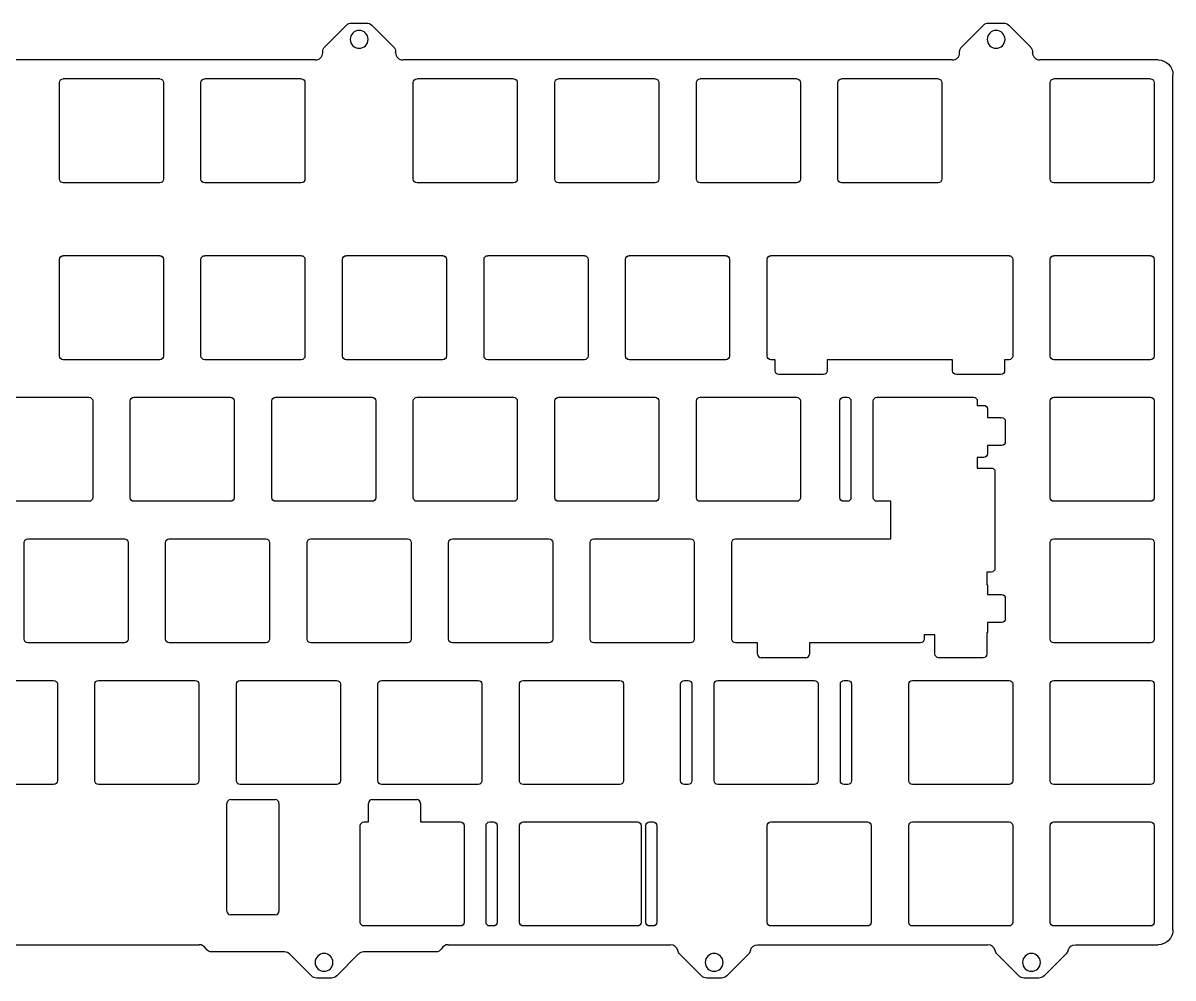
# Model space of a CAD drawing. Header units: millimetres. Extents: x 0 to 305, y -123 to 5.
# Drawn here: x 150 to 304.8, y -123.3 to 5.2 of the extents above; entities that cross this region are included whole.
import ezdxf

# ---------------------------------------------------------------- set-up
doc = ezdxf.new("R2010")
doc.units = ezdxf.units.MM
doc.header["$MEASUREMENT"] = 0

msp = doc.modelspace()

# ---------------------------------------------------------------- linework, layer by layer
at = {"color": 13, "true_color": 0xda5959, "extrusion": (-0.707107, 0.707107, -8.74301e-16)}
for p, q in [((190.65, 2.03, -2.21), (193.56, 4.94, -2.21)), ((276.37, 2.03, -2.21), (279.29, 4.94, -2.21))]:
    msp.add_line(p, q, dxfattribs=at)
at = {"color": 13, "true_color": 0xda5959, "extrusion": (3.04869e-16, 1, -1.52656e-15)}
for p, q in [((194.27, 5.23, -2.21), (196.25, 5.23, -2.21)), ((280, 5.23, -2.21), (281.98, 5.23, -2.21))]:
    msp.add_line(p, q, dxfattribs=at)
at = {"color": 13, "true_color": 0xda5959, "extrusion": (0.707107, 0.707107, -1.11022e-15)}
for p, q in [((196.96, 4.94, -2.21), (199.88, 2.03, -2.21)), ((282.69, 4.94, -2.21), (285.6, 2.03, -2.21))]:
    msp.add_line(p, q, dxfattribs=at)
at = {"color": 13, "true_color": 0xda5959, "extrusion": (1.66166e-16, 1, -3.60822e-16)}
for p, q in [((189.36, 0.26, -2.21), (115.44, 0.26, -2.21)), ((275.08, 0.26, -2.21), (201.17, 0.26, -2.21)), ((302.8, 0.26, -2.21), (286.89, 0.26, -2.21)), ((168.43, -16.27, -2.21), (155.43, -16.27, -2.21)), ((254.15, -16.27, -2.21), (241.15, -16.27, -2.21)), ((273.2, -16.27, -2.21), (260.2, -16.27, -2.21)), ((301.77, -16.27, -2.21), (288.77, -16.27, -2.21))]:
    msp.add_line(p, q, dxfattribs=at)
at = {"color": 13, "true_color": 0xda5959, "extrusion": (-1, 3.04869e-16, 1.89846e-16)}
for p, q in [((190.36, 1.26, -2.21), (190.36, 1.32, -2.21)), ((276.08, 1.26, -2.21), (276.08, 1.32, -2.21))]:
    msp.add_line(p, q, dxfattribs=at)
at = {"color": 13, "true_color": 0xda5959, "extrusion": (1, -3.04869e-16, -1.89846e-16)}
for p, q in [((200.17, 1.26, -2.21), (200.17, 1.32, -2.21)), ((285.89, 1.26, -2.21), (285.89, 1.32, -2.21))]:
    msp.add_line(p, q, dxfattribs=at)
at = {"color": 13, "true_color": 0xda5959, "extrusion": (1, -1.66166e-16, -1.89846e-16)}
for p, q in [((154.93, -15.77, -2.21), (154.93, -2.77, -2.21)), ((173.97, -15.77, -2.21), (173.97, -2.77, -2.21)), ((202.55, -15.77, -2.21), (202.55, -2.77, -2.21)), ((221.6, -15.77, -2.21), (221.6, -2.77, -2.21)), ((240.65, -15.77, -2.21), (240.65, -2.77, -2.21)), ((259.7, -15.77, -2.21), (259.7, -2.77, -2.21)), ((288.27, -15.77, -2.21), (288.27, -2.77, -2.21)), ((304.8, -116.8, -2.21), (304.8, -1.74, -2.21))]:
    msp.add_line(p, q, dxfattribs=at)
at = {"color": 13, "true_color": 0xda5959, "extrusion": (-1.66166e-16, -1, 3.60822e-16)}
for p, q in [((168.43, -2.27, -2.21), (155.43, -2.27, -2.21)), ((187.47, -2.27, -2.21), (174.47, -2.27, -2.21)), ((216.05, -2.27, -2.21), (203.05, -2.27, -2.21)), ((235.1, -2.27, -2.21), (222.1, -2.27, -2.21)), ((254.15, -2.27, -2.21), (241.15, -2.27, -2.21)), ((273.2, -2.27, -2.21), (260.2, -2.27, -2.21)), ((301.77, -2.27, -2.21), (288.77, -2.27, -2.21)), ((168.43, -26.08, -2.21), (155.43, -26.08, -2.21)), ((187.47, -26.08, -2.21), (174.47, -26.08, -2.21)), ((206.53, -26.08, -2.21), (193.53, -26.08, -2.21)), ((225.57, -26.08, -2.21), (212.57, -26.08, -2.21)), ((244.62, -26.08, -2.21), (231.62, -26.08, -2.21)), ((282.73, -26.08, -2.21), (250.68, -26.08, -2.21)), ((301.77, -26.08, -2.21), (288.77, -26.08, -2.21)), ((185.22, -119.78, -2.21), (175.47, -119.78, -2.21)), ((205.53, -119.78, -2.21), (195.86, -119.78, -2.21))]:
    msp.add_line(p, q, dxfattribs=at)
at = {"color": 13, "true_color": 0xda5959, "extrusion": (-1, 1.66166e-16, 1.89846e-16)}
for p, q in [((168.93, -2.77, -2.21), (168.93, -15.77, -2.21)), ((187.97, -2.77, -2.21), (187.97, -15.77, -2.21)), ((216.55, -2.77, -2.21), (216.55, -15.77, -2.21)), ((235.6, -2.77, -2.21), (235.6, -15.77, -2.21)), ((254.65, -2.77, -2.21), (254.65, -15.77, -2.21)), ((273.7, -2.77, -2.21), (273.7, -15.77, -2.21)), ((302.27, -2.77, -2.21), (302.27, -15.77, -2.21))]:
    msp.add_line(p, q, dxfattribs=at)
at = {"color": 13, "true_color": 0xda5959, "extrusion": (-4.63794e-18, 1, -3.60822e-16)}
for p, q in [((187.47, -16.27, -2.21), (174.47, -16.27, -2.21)), ((235.1, -16.27, -2.21), (222.1, -16.27, -2.21))]:
    msp.add_line(p, q, dxfattribs=at)
at = {"color": 13, "true_color": 0xda5959, "extrusion": (3.36969e-16, 1, -3.60822e-16)}
msp.add_line((216.05, -16.27, -2.21), (203.05, -16.27, -2.21), dxfattribs=at)
at = {"color": 13, "true_color": 0xda5959, "extrusion": (1, -1.82404e-16, -1.18906e-16)}
for p, q in [((154.93, -39.58, -2.21), (154.93, -26.58, -2.21)), ((173.97, -39.58, -2.21), (173.97, -26.58, -2.21)), ((193.03, -39.58, -2.21), (193.03, -26.58, -2.21)), ((212.07, -39.58, -2.21), (212.07, -26.58, -2.21)), ((231.12, -39.58, -2.21), (231.12, -26.58, -2.21)), ((250.18, -39.58, -2.21), (250.18, -26.58, -2.21)), ((288.27, -39.58, -2.21), (288.27, -26.58, -2.21)), ((251.26, -41.58, -2.21), (251.26, -40.08, -2.21)), ((275.14, -41.58, -2.21), (275.14, -40.08, -2.21)), ((164.45, -58.63, -2.21), (164.45, -45.63, -2.21)), ((183.5, -58.63, -2.21), (183.5, -45.63, -2.21)), ((202.55, -58.63, -2.21), (202.55, -45.63, -2.21)), ((221.6, -58.63, -2.21), (221.6, -45.63, -2.21)), ((240.65, -58.63, -2.21), (240.65, -45.63, -2.21)), ((259.96, -58.63, -2.21), (259.96, -45.63, -2.21)), ((264.46, -58.63, -2.21), (264.46, -45.63, -2.21)), ((266.84, -64.18, -2.21), (266.84, -59.13, -2.21)), ((150.16, -77.68, -2.21), (150.16, -64.68, -2.21)), ((169.21, -77.68, -2.21), (169.21, -64.68, -2.21)), ((188.26, -77.68, -2.21), (188.26, -64.68, -2.21)), ((207.31, -77.68, -2.21), (207.31, -64.68, -2.21)), ((226.36, -77.68, -2.21), (226.36, -64.68, -2.21)), ((245.41, -77.68, -2.21), (245.41, -64.68, -2.21)), ((288.27, -77.68, -2.21), (288.27, -64.68, -2.21)), ((272.76, -79.68, -2.21), (272.76, -77.09, -2.21)), ((248.88, -79.68, -2.21), (248.88, -78.18, -2.21)), ((159.69, -96.73, -2.21), (159.69, -83.73, -2.21)), ((178.74, -96.73, -2.21), (178.74, -83.73, -2.21)), ((197.79, -96.73, -2.21), (197.79, -83.73, -2.21)), ((216.84, -96.73, -2.21), (216.84, -83.73, -2.21)), ((238.53, -96.73, -2.21), (238.53, -83.73, -2.21)), ((243.03, -96.73, -2.21), (243.03, -83.73, -2.21)), ((260.03, -96.73, -2.21), (260.03, -83.73, -2.21)), ((269.23, -96.73, -2.21), (269.23, -83.73, -2.21)), ((177.47, -114.28, -2.21), (177.47, -99.78, -2.21)), ((195.41, -115.78, -2.21), (195.41, -102.78, -2.21)), ((212.34, -115.78, -2.21), (212.34, -102.78, -2.21)), ((233.84, -115.78, -2.21), (233.84, -102.78, -2.21)), ((250.18, -115.78, -2.21), (250.18, -102.78, -2.21)), ((269.23, -115.78, -2.21), (269.23, -102.78, -2.21)), ((288.27, -115.78, -2.21), (288.27, -102.78, -2.21))]:
    msp.add_line(p, q, dxfattribs=at)
at = {"color": 13, "true_color": 0xda5959, "extrusion": (-1, 1.82404e-16, 1.18906e-16)}
for p, q in [((168.93, -26.58, -2.21), (168.93, -39.58, -2.21)), ((187.97, -26.58, -2.21), (187.97, -39.58, -2.21)), ((207.03, -26.58, -2.21), (207.03, -39.58, -2.21)), ((226.07, -26.58, -2.21), (226.07, -39.58, -2.21)), ((245.12, -26.58, -2.21), (245.12, -39.58, -2.21)), ((283.23, -26.58, -2.21), (283.23, -39.58, -2.21)), ((302.27, -26.58, -2.21), (302.27, -39.58, -2.21)), ((258.26, -40.08, -2.21), (258.26, -41.58, -2.21)), ((282.14, -40.08, -2.21), (282.14, -41.58, -2.21)), ((159.4, -45.63, -2.21), (159.4, -58.63, -2.21)), ((178.45, -45.63, -2.21), (178.45, -58.63, -2.21)), ((197.5, -45.63, -2.21), (197.5, -58.63, -2.21)), ((216.55, -45.63, -2.21), (216.55, -58.63, -2.21)), ((235.6, -45.63, -2.21), (235.6, -58.63, -2.21)), ((254.65, -45.63, -2.21), (254.65, -58.63, -2.21)), ((261.46, -45.63, -2.21), (261.46, -58.63, -2.21)), ((278.46, -45.63, -2.21), (278.46, -46.22, -2.21)), ((302.27, -45.63, -2.21), (302.27, -58.63, -2.21)), ((278.46, -53.22, -2.21), (278.46, -54.65, -2.21)), ((280.84, -55.15, -2.21), (280.84, -68.15, -2.21)), ((164.16, -64.68, -2.21), (164.16, -77.68, -2.21)), ((183.21, -64.68, -2.21), (183.21, -77.68, -2.21)), ((202.26, -64.68, -2.21), (202.26, -77.68, -2.21)), ((221.31, -64.68, -2.21), (221.31, -77.68, -2.21)), ((240.36, -64.68, -2.21), (240.36, -77.68, -2.21)), ((302.27, -64.68, -2.21), (302.27, -77.68, -2.21)), ((279.76, -68.65, -2.21), (279.76, -70.31, -2.21)), ((279.84, -70.59, -2.21), (279.84, -71.67, -2.21)), ((279.84, -75.43, -2.21), (279.84, -76.59, -2.21)), ((271.32, -77.09, -2.21), (271.32, -77.68, -2.21)), ((279.76, -76.87, -2.21), (279.76, -79.68, -2.21)), ((255.88, -78.18, -2.21), (255.88, -79.68, -2.21)), ((154.64, -83.73, -2.21), (154.64, -96.73, -2.21)), ((173.69, -83.73, -2.21), (173.69, -96.73, -2.21)), ((192.74, -83.73, -2.21), (192.74, -96.73, -2.21)), ((211.79, -83.73, -2.21), (211.79, -96.73, -2.21)), ((230.84, -83.73, -2.21), (230.84, -96.73, -2.21)), ((240.03, -83.73, -2.21), (240.03, -96.73, -2.21)), ((257.03, -83.73, -2.21), (257.03, -96.73, -2.21)), ((261.53, -83.73, -2.21), (261.53, -96.73, -2.21)), ((283.23, -83.73, -2.21), (283.23, -96.73, -2.21)), ((302.27, -83.73, -2.21), (302.27, -96.73, -2.21)), ((184.47, -99.78, -2.21), (184.47, -114.28, -2.21)), ((209.41, -102.78, -2.21), (209.41, -115.78, -2.21)), ((213.84, -102.78, -2.21), (213.84, -115.78, -2.21)), ((233.22, -102.78, -2.21), (233.22, -115.78, -2.21)), ((235.34, -102.78, -2.21), (235.34, -115.78, -2.21)), ((264.18, -102.78, -2.21), (264.18, -115.78, -2.21)), ((283.23, -102.78, -2.21), (283.23, -115.78, -2.21)), ((302.27, -102.78, -2.21), (302.27, -115.78, -2.21))]:
    msp.add_line(p, q, dxfattribs=at)
at = {"color": 13, "true_color": 0xda5959, "extrusion": (1.82404e-16, 1, -3.60822e-16)}
for p, q in [((168.43, -40.08, -2.21), (155.43, -40.08, -2.21)), ((187.47, -40.08, -2.21), (174.47, -40.08, -2.21)), ((206.53, -40.08, -2.21), (193.53, -40.08, -2.21)), ((225.57, -40.08, -2.21), (212.57, -40.08, -2.21)), ((244.62, -40.08, -2.21), (231.62, -40.08, -2.21)), ((251.26, -40.08, -2.21), (250.68, -40.08, -2.21)), ((275.14, -40.08, -2.21), (258.26, -40.08, -2.21)), ((282.73, -40.08, -2.21), (282.14, -40.08, -2.21)), ((301.77, -40.08, -2.21), (288.77, -40.08, -2.21)), ((257.76, -42.08, -2.21), (251.76, -42.08, -2.21)), ((281.64, -42.08, -2.21), (275.64, -42.08, -2.21)), ((279.34, -53.22, -2.21), (278.46, -53.22, -2.21)), ((158.9, -59.13, -2.21), (145.9, -59.13, -2.21)), ((177.95, -59.13, -2.21), (164.95, -59.13, -2.21)), ((197, -59.13, -2.21), (184, -59.13, -2.21)), ((216.05, -59.13, -2.21), (203.05, -59.13, -2.21)), ((235.1, -59.13, -2.21), (222.1, -59.13, -2.21)), ((254.15, -59.13, -2.21), (241.15, -59.13, -2.21)), ((260.96, -59.13, -2.21), (260.46, -59.13, -2.21)), ((266.84, -59.13, -2.21), (264.96, -59.13, -2.21)), ((301.77, -59.13, -2.21), (288.77, -59.13, -2.21)), ((280.34, -68.65, -2.21), (279.76, -68.65, -2.21)), ((272.76, -77.09, -2.21), (271.32, -77.09, -2.21)), ((163.66, -78.18, -2.21), (150.66, -78.18, -2.21)), ((182.71, -78.18, -2.21), (169.71, -78.18, -2.21)), ((201.76, -78.18, -2.21), (188.76, -78.18, -2.21)), ((220.81, -78.18, -2.21), (207.81, -78.18, -2.21)), ((239.86, -78.18, -2.21), (226.86, -78.18, -2.21)), ((248.88, -78.18, -2.21), (245.91, -78.18, -2.21)), ((270.82, -78.18, -2.21), (255.88, -78.18, -2.21)), ((301.77, -78.18, -2.21), (288.77, -78.18, -2.21)), ((255.38, -80.18, -2.21), (249.38, -80.18, -2.21)), ((279.26, -80.18, -2.21), (273.26, -80.18, -2.21)), ((154.14, -97.23, -2.21), (141.14, -97.23, -2.21)), ((173.19, -97.23, -2.21), (160.19, -97.23, -2.21)), ((192.24, -97.23, -2.21), (179.24, -97.23, -2.21)), ((211.29, -97.23, -2.21), (198.29, -97.23, -2.21)), ((230.34, -97.23, -2.21), (217.34, -97.23, -2.21)), ((239.53, -97.23, -2.21), (239.03, -97.23, -2.21)), ((256.53, -97.23, -2.21), (243.53, -97.23, -2.21)), ((261.03, -97.23, -2.21), (260.53, -97.23, -2.21)), ((282.73, -97.23, -2.21), (269.73, -97.23, -2.21)), ((301.77, -97.23, -2.21), (288.77, -97.23, -2.21)), ((208.91, -116.28, -2.21), (195.91, -116.28, -2.21)), ((213.34, -116.28, -2.21), (212.84, -116.28, -2.21)), ((232.72, -116.28, -2.21), (217.34, -116.28, -2.21)), ((234.84, -116.28, -2.21), (234.34, -116.28, -2.21)), ((263.68, -116.28, -2.21), (250.68, -116.28, -2.21)), ((282.73, -116.28, -2.21), (269.73, -116.28, -2.21)), ((301.77, -116.28, -2.21), (288.77, -116.28, -2.21))]:
    msp.add_line(p, q, dxfattribs=at)
at = {"color": 13, "true_color": 0xda5959, "extrusion": (-1.82404e-16, -1, 3.60822e-16)}
for p, q in [((145.9, -45.13, -2.21), (158.9, -45.13, -2.21)), ((164.95, -45.13, -2.21), (177.95, -45.13, -2.21)), ((184, -45.13, -2.21), (197, -45.13, -2.21)), ((203.05, -45.13, -2.21), (216.05, -45.13, -2.21)), ((222.1, -45.13, -2.21), (235.1, -45.13, -2.21)), ((241.15, -45.13, -2.21), (254.15, -45.13, -2.21)), ((260.46, -45.13, -2.21), (260.96, -45.13, -2.21)), ((264.96, -45.13, -2.21), (277.96, -45.13, -2.21)), ((278.46, -46.22, -2.21), (279.34, -46.22, -2.21)), ((288.77, -45.13, -2.21), (301.77, -45.13, -2.21)), ((278.46, -54.65, -2.21), (280.34, -54.65, -2.21)), ((150.66, -64.18, -2.21), (163.66, -64.18, -2.21)), ((169.71, -64.18, -2.21), (182.71, -64.18, -2.21)), ((188.76, -64.18, -2.21), (201.76, -64.18, -2.21)), ((207.81, -64.18, -2.21), (220.81, -64.18, -2.21)), ((226.86, -64.18, -2.21), (239.86, -64.18, -2.21)), ((245.91, -64.18, -2.21), (266.84, -64.18, -2.21)), ((288.77, -64.18, -2.21), (301.77, -64.18, -2.21)), ((141.14, -83.23, -2.21), (154.14, -83.23, -2.21)), ((160.19, -83.23, -2.21), (173.19, -83.23, -2.21)), ((198.29, -83.23, -2.21), (211.29, -83.23, -2.21)), ((217.34, -83.23, -2.21), (230.34, -83.23, -2.21)), ((239.03, -83.23, -2.21), (239.53, -83.23, -2.21)), ((243.53, -83.23, -2.21), (256.53, -83.23, -2.21)), ((260.53, -83.23, -2.21), (261.03, -83.23, -2.21)), ((269.73, -83.23, -2.21), (282.73, -83.23, -2.21)), ((288.77, -83.23, -2.21), (301.77, -83.23, -2.21)), ((177.97, -99.28, -2.21), (183.97, -99.28, -2.21)), ((195.91, -102.28, -2.21), (196.53, -102.28, -2.21)), ((203.53, -102.28, -2.21), (208.91, -102.28, -2.21)), ((212.84, -102.28, -2.21), (213.34, -102.28, -2.21)), ((217.34, -102.28, -2.21), (232.72, -102.28, -2.21)), ((234.34, -102.28, -2.21), (234.84, -102.28, -2.21)), ((250.68, -102.28, -2.21), (263.68, -102.28, -2.21)), ((269.73, -102.28, -2.21), (282.73, -102.28, -2.21)), ((288.77, -102.28, -2.21), (301.77, -102.28, -2.21)), ((92.94, -118.8, -2.21), (173.75, -118.8, -2.21)), ((207.24, -118.8, -2.21), (237.18, -118.8, -2.21)), ((248.89, -118.8, -2.21), (279.89, -118.8, -2.21)), ((291.66, -118.8, -2.21), (302.8, -118.8, -2.21)), ((191.53, -123.28, -2.21), (189.55, -123.28, -2.21)), ((244.03, -123.28, -2.21), (242.05, -123.28, -2.21)), ((286.74, -123.28, -2.21), (284.76, -123.28, -2.21))]:
    msp.add_line(p, q, dxfattribs=at)
at = {"color": 13, "true_color": 0xda5959, "extrusion": (1, 2.55045e-15, -1.18906e-16)}
for p, q in [((288.27, -58.63, -2.21), (288.27, -45.63, -2.21)), ((288.27, -96.73, -2.21), (288.27, -83.73, -2.21)), ((216.84, -115.78, -2.21), (216.84, -102.78, -2.21))]:
    msp.add_line(p, q, dxfattribs=at)
at = {"color": 13, "true_color": 0xda5959, "extrusion": (-1, -5.73879e-15, 1.18906e-16)}
for p, q in [((279.84, -46.72, -2.21), (279.84, -47.87, -2.21)), ((279.84, -51.63, -2.21), (279.84, -52.72, -2.21))]:
    msp.add_line(p, q, dxfattribs=at)
at = {"color": 13, "true_color": 0xda5959, "extrusion": (6.26142e-14, -1, 1.38778e-15)}
for p, q in [((279.84, -47.87, -2.21), (281.73, -47.87, -2.21)), ((279.84, -71.67, -2.21), (281.73, -71.67, -2.21))]:
    msp.add_line(p, q, dxfattribs=at)
at = {"color": 13, "true_color": 0xda5959, "extrusion": (-1, -2.66079e-14, -6.43661e-14)}
for p, q in [((282.23, -48.37, -2.21), (282.23, -51.13, -2.21)), ((282.23, -72.17, -2.21), (282.23, -74.93, -2.21))]:
    msp.add_line(p, q, dxfattribs=at)
at = {"color": 13, "true_color": 0xda5959, "extrusion": (-6.26095e-14, 1, -1.38778e-15)}
for p, q in [((281.73, -51.63, -2.21), (279.84, -51.63, -2.21)), ((281.73, -75.43, -2.21), (279.84, -75.43, -2.21))]:
    msp.add_line(p, q, dxfattribs=at)
at = {"color": 13, "true_color": 0xda5959, "extrusion": (-1.54883e-15, -1, 3.60822e-16)}
msp.add_line((179.24, -83.23, -2.21), (192.24, -83.23, -2.21), dxfattribs=at)
at = {"color": 13, "true_color": 0xda5959, "extrusion": (1, -2.21097e-16, -1.18906e-16)}
msp.add_line((196.53, -102.28, -2.21), (196.53, -99.78, -2.21), dxfattribs=at)
at = {"color": 13, "true_color": 0xda5959, "extrusion": (-2.21097e-16, -1, -5.82867e-16)}
msp.add_line((197.03, -99.28, -2.21), (203.03, -99.28, -2.21), dxfattribs=at)
at = {"color": 13, "true_color": 0xda5959, "extrusion": (-1, 2.21097e-16, 1.18906e-16)}
msp.add_line((203.53, -99.78, -2.21), (203.53, -102.28, -2.21), dxfattribs=at)
at = {"color": 13, "true_color": 0xda5959, "extrusion": (3.143e-15, 1, -3.60822e-16)}
msp.add_line((183.97, -114.78, -2.21), (177.97, -114.78, -2.21), dxfattribs=at)
at = {"color": 13, "true_color": 0xda5959, "extrusion": (-0.707107, -0.707107, 1.38778e-16)}
for p, q in [((188.84, -122.99, -2.21), (185.92, -120.07, -2.21)), ((241.34, -122.99, -2.21), (238.42, -120.07, -2.21)), ((284.05, -122.99, -2.21), (281.14, -120.07, -2.21))]:
    msp.add_line(p, q, dxfattribs=at)
at = {"color": 13, "true_color": 0xda5959, "extrusion": (0.707107, -0.707107, -1.249e-16)}
for p, q in [((195.15, -120.07, -2.21), (192.24, -122.99, -2.21)), ((247.65, -120.07, -2.21), (244.74, -122.99, -2.21)), ((290.43, -120.01, -2.21), (287.45, -122.99, -2.21))]:
    msp.add_line(p, q, dxfattribs=at)
at = {"color": 13, "true_color": 0xda5959, "extrusion": (-1.89846e-16, -1.52656e-15, -1)}
for centre in [(-195.26, 3.03, 2.21), (-280.99, 3.03, 2.21)]:
    msp.add_circle(centre, 1.2, dxfattribs=at)
at = {"color": 13, "true_color": 0xda5959, "extrusion": (-1.18906e-16, -3.60822e-16, -1)}
for centre in [(-190.54, -121.18, 2.21), (-243.04, -121.18, 2.21), (-285.75, -121.18, 2.21)]:
    msp.add_circle(centre, 1.2, dxfattribs=at)
for centre, radius, start, end in [((-194.27, 4.23, 2.21), 1, 45, 90), ((-196.25, 4.23, 2.21), 1, 90, 135), ((-280, 4.23, 2.21), 1, 45, 90), ((-281.98, 4.23, 2.21), 1, 90, 135), ((-191.36, 1.32, 2.21), 1, 360, 45), ((-199.17, 1.32, 2.21), 1, 135, 180), ((-277.08, 1.32, 2.21), 1, 0, 45), ((-284.89, 1.32, 2.21), 1, 135, 180), ((-155.43, -26.58, 2.21), 0.5, 0, 90), ((-168.43, -26.58, 2.21), 0.5, 90, 180), ((-174.47, -26.58, 2.21), 0.5, 0, 90), ((-187.47, -26.58, 2.21), 0.5, 90, 180), ((-193.53, -26.58, 2.21), 0.5, 0, 90), ((-206.53, -26.58, 2.21), 0.5, 90, 180), ((-212.57, -26.58, 2.21), 0.5, 0, 90), ((-225.57, -26.58, 2.21), 0.5, 90, 180), ((-231.62, -26.58, 2.21), 0.5, 0, 90), ((-244.62, -26.58, 2.21), 0.5, 90, 180), ((-250.68, -26.58, 2.21), 0.5, 0, 90), ((-282.73, -26.58, 2.21), 0.5, 90, 180), ((-288.77, -26.58, 2.21), 0.5, 0, 90), ((-301.77, -26.58, 2.21), 0.5, 90, 180), ((-155.43, -39.58, 2.21), 0.5, 270, 0), ((-168.43, -39.58, 2.21), 0.5, 180, 270), ((-174.47, -39.58, 2.21), 0.5, 270, 0), ((-187.47, -39.58, 2.21), 0.5, 180, 270), ((-193.53, -39.58, 2.21), 0.5, 270, 0), ((-206.53, -39.58, 2.21), 0.5, 180, 270), ((-212.57, -39.58, 2.21), 0.5, 270, 0), ((-225.57, -39.58, 2.21), 0.5, 180, 270), ((-231.62, -39.58, 2.21), 0.5, 270, 360), ((-244.62, -39.58, 2.21), 0.5, 180, 270), ((-250.68, -39.58, 2.21), 0.5, 270, 360), ((-282.73, -39.58, 2.21), 0.5, 180, 270), ((-288.77, -39.58, 2.21), 0.5, 270, 0), ((-301.77, -39.58, 2.21), 0.5, 180, 270), ((-251.76, -41.58, 2.21), 0.5, 270, 0), ((-257.76, -41.58, 2.21), 0.5, 180, 270), ((-275.64, -41.58, 2.21), 0.5, 270, 0), ((-281.64, -41.58, 2.21), 0.5, 180, 270), ((-158.9, -45.63, 2.21), 0.5, 90, 180), ((-164.95, -45.63, 2.21), 0.5, 0, 90), ((-177.95, -45.63, 2.21), 0.5, 90, 180), ((-184, -45.63, 2.21), 0.5, 0, 90), ((-197, -45.63, 2.21), 0.5, 90, 180), ((-203.05, -45.63, 2.21), 0.5, 0, 90), ((-216.05, -45.63, 2.21), 0.5, 90, 180), ((-222.1, -45.63, 2.21), 0.5, 0, 90), ((-235.1, -45.63, 2.21), 0.5, 90, 180), ((-241.15, -45.63, 2.21), 0.5, 0, 90), ((-254.15, -45.63, 2.21), 0.5, 90, 180), ((-260.46, -45.63, 2.21), 0.5, 0, 90), ((-260.96, -45.63, 2.21), 0.5, 90, 180), ((-264.96, -45.63, 2.21), 0.5, 0, 90), ((-277.96, -45.63, 2.21), 0.5, 90, 180), ((-279.34, -46.72, 2.21), 0.5, 90, 180), ((-288.77, -45.63, 2.21), 0.5, 0, 90), ((-301.77, -45.63, 2.21), 0.5, 90, 180), ((-279.34, -52.72, 2.21), 0.5, 180, 270), ((-280.34, -55.15, 2.21), 0.5, 90, 180), ((-158.9, -58.63, 2.21), 0.5, 180, 270), ((-164.95, -58.63, 2.21), 0.5, 270, 0), ((-177.95, -58.63, 2.21), 0.5, 180, 270), ((-184, -58.63, 2.21), 0.5, 270, 0), ((-197, -58.63, 2.21), 0.5, 180, 270), ((-203.05, -58.63, 2.21), 0.5, 270, 0), ((-216.05, -58.63, 2.21), 0.5, 180, 270), ((-222.1, -58.63, 2.21), 0.5, 270, 0), ((-235.1, -58.63, 2.21), 0.5, 180, 270), ((-241.15, -58.63, 2.21), 0.5, 270, 0), ((-254.15, -58.63, 2.21), 0.5, 180, 270), ((-260.46, -58.63, 2.21), 0.5, 270, 0), ((-260.96, -58.63, 2.21), 0.5, 180, 270), ((-264.96, -58.63, 2.21), 0.5, 270, 0), ((-288.77, -58.63, 2.21), 0.5, 270, 0), ((-301.77, -58.63, 2.21), 0.5, 180, 270), ((-150.66, -64.68, 2.21), 0.5, 0, 90), ((-163.66, -64.68, 2.21), 0.5, 90, 180), ((-169.71, -64.68, 2.21), 0.5, 0, 90), ((-182.71, -64.68, 2.21), 0.5, 90, 180), ((-188.76, -64.68, 2.21), 0.5, 0, 90), ((-201.76, -64.68, 2.21), 0.5, 90, 180), ((-207.81, -64.68, 2.21), 0.5, 0, 90), ((-220.81, -64.68, 2.21), 0.5, 90, 180), ((-226.86, -64.68, 2.21), 0.5, 0, 90), ((-239.86, -64.68, 2.21), 0.5, 90, 180), ((-245.91, -64.68, 2.21), 0.5, 0, 90), ((-288.77, -64.68, 2.21), 0.5, 0, 90), ((-301.77, -64.68, 2.21), 0.5, 90, 180), ((-280.34, -68.15, 2.21), 0.5, 180, 270), ((-279.34, -70.59, 2.21), 0.5, 145.69, 180), ((-279.34, -76.59, 2.21), 0.5, 180, 214.31), ((-150.66, -77.68, 2.21), 0.5, 270, 0), ((-163.66, -77.68, 2.21), 0.5, 180, 270), ((-169.71, -77.68, 2.21), 0.5, 270, 0), ((-182.71, -77.68, 2.21), 0.5, 180, 270), ((-188.76, -77.68, 2.21), 0.5, 270, 0), ((-201.76, -77.68, 2.21), 0.5, 180, 270), ((-207.81, -77.68, 2.21), 0.5, 270, 0), ((-220.81, -77.68, 2.21), 0.5, 180, 270), ((-226.86, -77.68, 2.21), 0.5, 270, 0), ((-239.86, -77.68, 2.21), 0.5, 180, 270), ((-245.91, -77.68, 2.21), 0.5, 270, 0), ((-270.82, -77.68, 2.21), 0.5, 180, 270), ((-288.77, -77.68, 2.21), 0.5, 270, 0), ((-301.77, -77.68, 2.21), 0.5, 180, 270), ((-273.26, -79.68, 2.21), 0.5, 270, 0), ((-279.26, -79.68, 2.21), 0.5, 180, 270), ((-154.14, -83.73, 2.21), 0.5, 90, 180), ((-160.19, -83.73, 2.21), 0.5, 0, 90), ((-173.19, -83.73, 2.21), 0.5, 90, 180), ((-179.24, -83.73, 2.21), 0.5, 0, 90), ((-192.24, -83.73, 2.21), 0.5, 90, 180), ((-198.29, -83.73, 2.21), 0.5, 0, 90), ((-211.29, -83.73, 2.21), 0.5, 90, 180), ((-217.34, -83.73, 2.21), 0.5, 0, 90), ((-230.34, -83.73, 2.21), 0.5, 90, 180), ((-239.03, -83.73, 2.21), 0.5, 0, 90), ((-239.53, -83.73, 2.21), 0.5, 90, 180), ((-243.53, -83.73, 2.21), 0.5, 0, 90), ((-256.53, -83.73, 2.21), 0.5, 90, 180), ((-260.53, -83.73, 2.21), 0.5, 0, 90), ((-261.03, -83.73, 2.21), 0.5, 90, 180), ((-269.73, -83.73, 2.21), 0.5, 0, 90), ((-282.73, -83.73, 2.21), 0.5, 90, 180), ((-288.77, -83.73, 2.21), 0.5, 0, 90), ((-301.77, -83.73, 2.21), 0.5, 90, 180), ((-154.14, -96.73, 2.21), 0.5, 180, 270), ((-160.19, -96.73, 2.21), 0.5, 270, 0), ((-173.19, -96.73, 2.21), 0.5, 180, 270), ((-179.24, -96.73, 2.21), 0.5, 270, 0), ((-192.24, -96.73, 2.21), 0.5, 180, 270), ((-198.29, -96.73, 2.21), 0.5, 270, 0), ((-211.29, -96.73, 2.21), 0.5, 180, 270), ((-217.34, -96.73, 2.21), 0.5, 270, 0), ((-230.34, -96.73, 2.21), 0.5, 180, 270), ((-239.03, -96.73, 2.21), 0.5, 270, 0), ((-239.53, -96.73, 2.21), 0.5, 180, 270), ((-243.53, -96.73, 2.21), 0.5, 270, 0), ((-256.53, -96.73, 2.21), 0.5, 180, 270), ((-260.53, -96.73, 2.21), 0.5, 270, 0), ((-261.03, -96.73, 2.21), 0.5, 180, 270), ((-269.73, -96.73, 2.21), 0.5, 270, 0), ((-282.73, -96.73, 2.21), 0.5, 180, 270), ((-288.77, -96.73, 2.21), 0.5, 270, 0), ((-301.77, -96.73, 2.21), 0.5, 180, 270), ((-195.91, -102.78, 2.21), 0.5, 0, 90), ((-208.91, -102.78, 2.21), 0.5, 90, 180), ((-212.84, -102.78, 2.21), 0.5, 0, 90), ((-213.34, -102.78, 2.21), 0.5, 90, 180), ((-217.34, -102.78, 2.21), 0.5, 0, 90), ((-232.72, -102.78, 2.21), 0.5, 90, 180), ((-234.34, -102.78, 2.21), 0.5, 0, 90), ((-234.84, -102.78, 2.21), 0.5, 90, 180), ((-250.68, -102.78, 2.21), 0.5, 0, 90), ((-263.68, -102.78, 2.21), 0.5, 90, 180), ((-269.73, -102.78, 2.21), 0.5, 0, 90), ((-282.73, -102.78, 2.21), 0.5, 90, 180), ((-288.77, -102.78, 2.21), 0.5, 0, 90), ((-301.77, -102.78, 2.21), 0.5, 90, 180), ((-195.91, -115.78, 2.21), 0.5, 270, 0), ((-208.91, -115.78, 2.21), 0.5, 180, 270), ((-212.84, -115.78, 2.21), 0.5, 270, 0), ((-213.34, -115.78, 2.21), 0.5, 180, 270), ((-217.34, -115.78, 2.21), 0.5, 270, 0), ((-232.72, -115.78, 2.21), 0.5, 180, 270), ((-234.34, -115.78, 2.21), 0.5, 270, 0), ((-234.84, -115.78, 2.21), 0.5, 180, 270), ((-250.68, -115.78, 2.21), 0.5, 270, 0), ((-263.68, -115.78, 2.21), 0.5, 180, 270), ((-269.73, -115.78, 2.21), 0.5, 270, 0), ((-282.73, -115.78, 2.21), 0.5, 180, 270), ((-288.77, -115.78, 2.21), 0.5, 270, 0), ((-301.77, -115.78, 2.21), 0.5, 180, 270), ((-302.8, -116.8, 2.21), 2, 180, 270), ((-248.89, -119.8, 2.21), 1, 12.6859, 90), ((-291.66, -119.8, 2.21), 1, 14.5737, 90), ((-175.47, -118.78, 2.21), 1, 270, 329.1695), ((-205.53, -118.78, 2.21), 1, 210.8305, 270), ((-239.13, -119.36, 2.21), 1, 315, 347.3141), ((-246.94, -119.36, 2.21), 1, 192.6859, 225), ((-281.84, -119.36, 2.21), 1, 315, 347.3141), ((-289.72, -119.3, 2.21), 1, 194.5737, 225), ((-189.55, -122.28, 2.21), 1, 270, 315), ((-191.53, -122.28, 2.21), 1, 225, 270), ((-242.05, -122.28, 2.21), 1, 270, 315), ((-244.03, -122.28, 2.21), 1, 225, 270), ((-284.76, -122.28, 2.21), 1, 270, 315), ((-286.74, -122.28, 2.21), 1, 225, 270)]:
    msp.add_arc(centre, radius, start, end, dxfattribs=at)
at = {"color": 13, "true_color": 0xda5959}
for centre, radius, start, end in [((189.36, 1.26, -2.21), 1, 270, 0), ((201.17, 1.26, -2.21), 1, 180, 270), ((275.08, 1.26, -2.21), 1, 270, 0), ((286.89, 1.26, -2.21), 1, 180, 270), ((249.38, -79.68, -2.21), 0.5, 180, 270), ((255.38, -79.68, -2.21), 0.5, 270, 0), ((177.97, -99.78, -2.21), 0.5, 90, 180), ((183.97, -99.78, -2.21), 0.5, 0, 90), ((197.03, -99.78, -2.21), 0.5, 90, 180), ((203.03, -99.78, -2.21), 0.5, 0, 90), ((177.97, -114.28, -2.21), 0.5, 180, 270), ((183.97, -114.28, -2.21), 0.5, 270, 0), ((173.75, -119.8, -2.21), 1, 30.8305, 90), ((207.24, -119.8, -2.21), 1, 90, 149.1695), ((237.18, -119.8, -2.21), 1, 12.6859, 90), ((279.89, -119.8, -2.21), 1, 12.6859, 90), ((185.22, -120.78, -2.21), 1, 45, 90), ((195.86, -120.78, -2.21), 1, 90, 135)]:
    msp.add_arc(centre, radius, start, end, dxfattribs=at)
at = {"color": 13, "true_color": 0xda5959, "extrusion": (-1.89846e-16, -3.60822e-16, -1)}
for centre, radius, start, end in [((-302.8, -1.74, 2.21), 2, 90, 180), ((-155.43, -2.77, 2.21), 0.5, 0, 90), ((-168.43, -2.77, 2.21), 0.5, 90, 180), ((-174.47, -2.77, 2.21), 0.5, 0, 90), ((-187.47, -2.77, 2.21), 0.5, 90, 180), ((-203.05, -2.77, 2.21), 0.5, 360, 90), ((-216.05, -2.77, 2.21), 0.5, 90, 180), ((-222.1, -2.77, 2.21), 0.5, 0, 90), ((-235.1, -2.77, 2.21), 0.5, 90, 180), ((-241.15, -2.77, 2.21), 0.5, 0, 90), ((-254.15, -2.77, 2.21), 0.5, 90, 180), ((-260.2, -2.77, 2.21), 0.5, 0, 90), ((-273.2, -2.77, 2.21), 0.5, 90, 180), ((-288.77, -2.77, 2.21), 0.5, 0, 90), ((-301.77, -2.77, 2.21), 0.5, 90, 180), ((-155.43, -15.77, 2.21), 0.5, 270, 0), ((-168.43, -15.77, 2.21), 0.5, 180, 270), ((-174.47, -15.77, 2.21), 0.5, 270, 0), ((-187.47, -15.77, 2.21), 0.5, 180, 270), ((-203.05, -15.77, 2.21), 0.5, 270, 0), ((-216.05, -15.77, 2.21), 0.5, 180, 270), ((-222.1, -15.77, 2.21), 0.5, 270, 0), ((-235.1, -15.77, 2.21), 0.5, 180, 270), ((-241.15, -15.77, 2.21), 0.5, 270, 0), ((-254.15, -15.77, 2.21), 0.5, 180, 270), ((-260.2, -15.77, 2.21), 0.5, 270, 0), ((-273.2, -15.77, 2.21), 0.5, 180, 270), ((-288.77, -15.77, 2.21), 0.5, 270, 0), ((-301.77, -15.77, 2.21), 0.5, 180, 270), ((-281.73, -48.37, 2.21), 0.5, 90, 180), ((-281.73, -51.13, 2.21), 0.5, 180, 270), ((-281.73, -72.17, 2.21), 0.5, 90, 180), ((-281.73, -74.93, 2.21), 0.5, 180, 270)]:
    msp.add_arc(centre, radius, start, end, dxfattribs=at)

doc.saveas('drawing.dxf')
